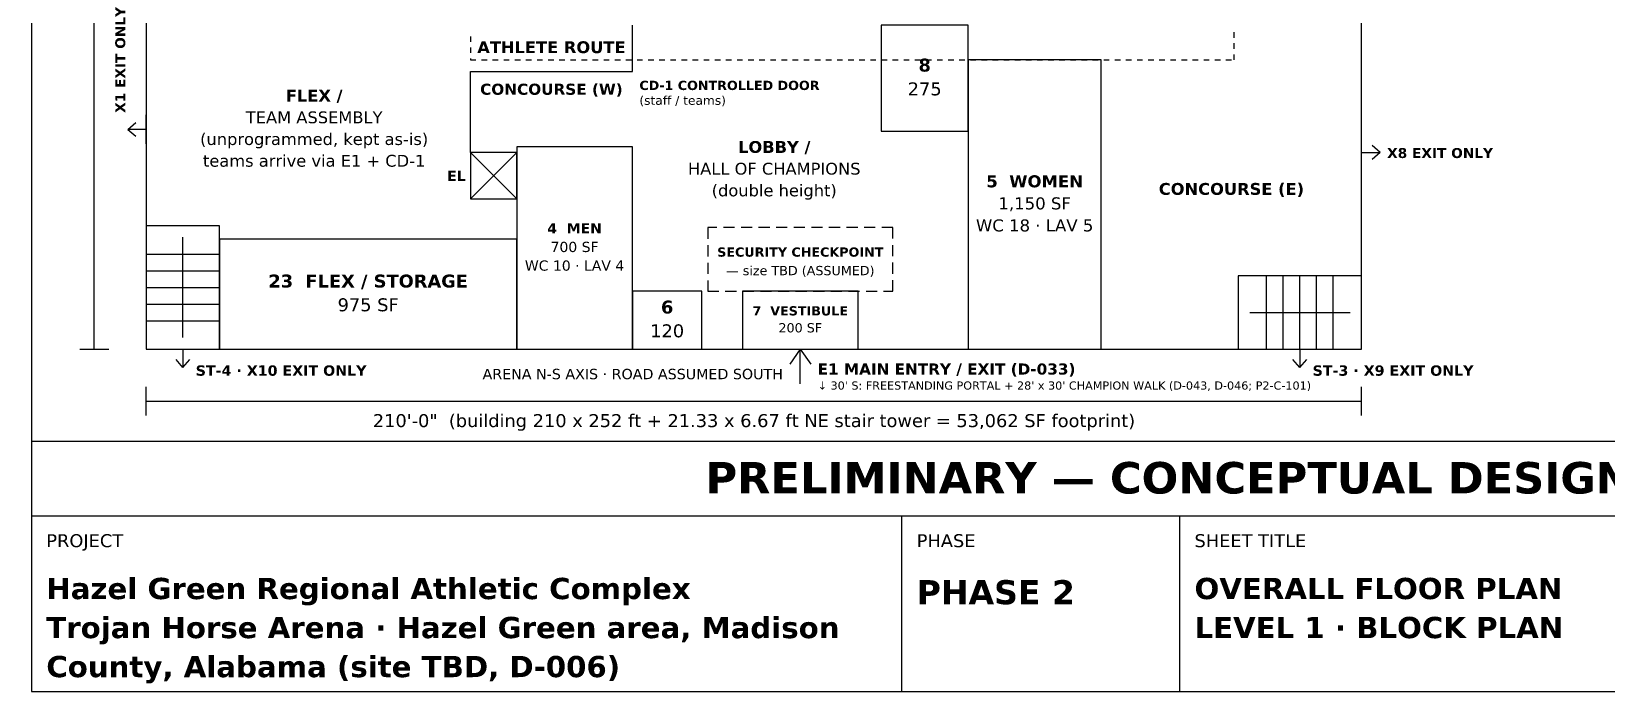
# Model space of a CAD drawing. Header units: inches. Extents: x 0.5 to 16.5, y 0.5 to 10.5.
# Drawn here: x 0.5 to 9, y 0.5 to 4.07 of the extents above; entities that cross this region are included whole.
import ezdxf
from ezdxf.enums import TextEntityAlignment as Align

# ---------------------------------------------------------------- set-up
doc = ezdxf.new("R2010")
doc.units = ezdxf.units.IN
doc.header["$MEASUREMENT"] = 0
for name, color, linetype in [('A-ANNO-DIMS', 7, 'Continuous'), ('A-AREA-BLCK', 7, 'Continuous'), ('A-AREA-IDEN', 7, 'Continuous'), ('A-FLOR-STRS', 7, 'Continuous'), ('A-WALL-BLDG', 7, 'Continuous'), ('G-ANNO-TTLB', 7, 'Continuous')]:
    doc.layers.add(name, color=color, linetype=linetype)
doc.styles.add('KS-BOLD', font='DejaVuSans-Bold.ttf')
doc.styles.add('KS-REG', font='DejaVuSans.ttf')

msp = doc.modelspace()

# ---------------------------------------------------------------- linework, layer by layer
at = {"layer": 'A-ANNO-DIMS'}
for p, q in [((0.8388, 2.35), (0.8388, 10.225)), ((0.7606, 2.35), (0.9169, 2.35)), ((4.6513, 2.35), (4.595, 2.2688)), ((4.6513, 2.1625), (4.6513, 2.35)), ((4.6513, 2.35), (4.7075, 2.2688)), ((1.12, 1.9906), (1.12, 2.1469)), ((7.6825, 1.9906), (7.6825, 2.1469)), ((1.12, 2.0688), (7.6825, 2.0688))]:
    msp.add_line(p, q, dxfattribs=at)
at = {"layer": 'A-AREA-BLCK'}
for p, q in [((2.87, 3.4125), (2.87, 3.85)), ((2.87, 3.85), (3.745, 3.85))]:
    msp.add_line(p, q, dxfattribs=at)
for points in [[(5.0888, 3.5272), (5.5575, 3.5272), (5.5575, 4.1), (5.0888, 4.1)], [(5.5575, 2.35), (6.2763, 2.35), (6.2763, 3.9125), (5.5575, 3.9125)], [(3.12, 2.35), (3.745, 2.35), (3.745, 3.4438), (3.12, 3.4438)], [(1.5158, 2.35), (3.12, 2.35), (3.12, 2.9438), (1.5158, 2.9438)], [(3.745, 2.35), (4.12, 2.35), (4.12, 2.6625), (3.745, 2.6625)], [(4.3388, 2.35), (4.9638, 2.35), (4.9638, 2.6625), (4.3388, 2.6625)]]:
    msp.add_lwpolyline(points, close=True, dxfattribs=at)
at = {"layer": 'A-AREA-IDEN'}
for p, q in [((3.745, 3.85), (3.745, 4.1)), ((2.87, 4.04), (2.87, 4.01)), ((6.995, 4.0325), (6.995, 4.0625)), ((6.995, 3.9725), (6.995, 4.0025)), ((2.87, 3.98), (2.87, 3.95)), ((2.87, 3.92), (2.87, 3.9125)), ((2.87, 3.9125), (2.9, 3.9125)), ((2.93, 3.9125), (2.96, 3.9125)), ((2.99, 3.9125), (3.02, 3.9125)), ((3.05, 3.9125), (3.08, 3.9125)), ((3.11, 3.9125), (3.14, 3.9125)), ((3.17, 3.9125), (3.2, 3.9125)), ((3.23, 3.9125), (3.26, 3.9125)), ((3.29, 3.9125), (3.32, 3.9125)), ((3.35, 3.9125), (3.38, 3.9125)), ((3.41, 3.9125), (3.44, 3.9125)), ((3.47, 3.9125), (3.5, 3.9125)), ((3.53, 3.9125), (3.56, 3.9125)), ((3.59, 3.9125), (3.62, 3.9125)), ((3.65, 3.9125), (3.68, 3.9125)), ((3.71, 3.9125), (3.74, 3.9125)), ((3.77, 3.9125), (3.8, 3.9125)), ((3.83, 3.9125), (3.86, 3.9125)), ((3.89, 3.9125), (3.92, 3.9125)), ((3.95, 3.9125), (3.98, 3.9125)), ((4.01, 3.9125), (4.04, 3.9125)), ((4.07, 3.9125), (4.1, 3.9125)), ((4.13, 3.9125), (4.16, 3.9125)), ((4.19, 3.9125), (4.22, 3.9125)), ((4.25, 3.9125), (4.28, 3.9125)), ((4.31, 3.9125), (4.34, 3.9125)), ((4.37, 3.9125), (4.4, 3.9125)), ((4.43, 3.9125), (4.46, 3.9125)), ((4.49, 3.9125), (4.52, 3.9125)), ((4.55, 3.9125), (4.58, 3.9125)), ((4.61, 3.9125), (4.64, 3.9125)), ((4.67, 3.9125), (4.7, 3.9125)), ((4.73, 3.9125), (4.76, 3.9125)), ((4.79, 3.9125), (4.82, 3.9125)), ((4.85, 3.9125), (4.88, 3.9125)), ((4.91, 3.9125), (4.94, 3.9125)), ((4.97, 3.9125), (5, 3.9125)), ((5.03, 3.9125), (5.06, 3.9125)), ((5.09, 3.9125), (5.12, 3.9125)), ((5.15, 3.9125), (5.18, 3.9125)), ((5.21, 3.9125), (5.24, 3.9125)), ((5.27, 3.9125), (5.3, 3.9125)), ((5.33, 3.9125), (5.36, 3.9125)), ((5.39, 3.9125), (5.42, 3.9125)), ((5.45, 3.9125), (5.48, 3.9125)), ((5.51, 3.9125), (5.54, 3.9125)), ((5.57, 3.9125), (5.6, 3.9125)), ((5.63, 3.9125), (5.66, 3.9125)), ((5.69, 3.9125), (5.72, 3.9125)), ((5.75, 3.9125), (5.78, 3.9125)), ((5.81, 3.9125), (5.84, 3.9125)), ((5.87, 3.9125), (5.9, 3.9125)), ((5.93, 3.9125), (5.96, 3.9125)), ((5.99, 3.9125), (6.02, 3.9125)), ((6.05, 3.9125), (6.08, 3.9125)), ((6.11, 3.9125), (6.14, 3.9125)), ((6.17, 3.9125), (6.2, 3.9125)), ((6.23, 3.9125), (6.26, 3.9125)), ((6.29, 3.9125), (6.32, 3.9125)), ((6.35, 3.9125), (6.38, 3.9125)), ((6.41, 3.9125), (6.44, 3.9125)), ((6.47, 3.9125), (6.5, 3.9125)), ((6.53, 3.9125), (6.56, 3.9125)), ((6.59, 3.9125), (6.62, 3.9125)), ((6.65, 3.9125), (6.68, 3.9125)), ((6.71, 3.9125), (6.74, 3.9125)), ((6.77, 3.9125), (6.8, 3.9125)), ((6.83, 3.9125), (6.86, 3.9125)), ((6.89, 3.9125), (6.92, 3.9125)), ((6.95, 3.9125), (6.98, 3.9125)), ((6.995, 3.9125), (6.995, 3.9425)), ((1.02, 3.5375), (1.0638, 3.575)), ((1.12, 3.4594), (1.12, 3.6156)), ((1.12, 3.5375), (1.02, 3.5375)), ((1.02, 3.5375), (1.0638, 3.5)), ((7.6825, 3.3344), (7.6825, 3.4906)), ((7.6825, 3.4125), (7.7825, 3.4125)), ((7.7825, 3.4125), (7.7388, 3.45)), ((7.7825, 3.4125), (7.7388, 3.375)), ((4.2012, 3.0063), (4.1513, 3.0063)), ((4.1513, 3.0063), (4.1513, 2.9463)), ((4.2963, 3.0063), (4.2363, 3.0063)), ((4.3913, 3.0063), (4.3313, 3.0063)), ((4.4863, 3.0063), (4.4263, 3.0063)), ((4.5812, 3.0063), (4.5213, 3.0063)), ((4.6763, 3.0063), (4.6162, 3.0063)), ((4.7713, 3.0063), (4.7112, 3.0063)), ((4.8662, 3.0063), (4.8063, 3.0063)), ((4.9612, 3.0063), (4.9013, 3.0063)), ((5.0563, 3.0063), (4.9962, 3.0063)), ((5.1513, 3.0063), (5.0913, 3.0063)), ((5.1513, 2.9475), (5.1513, 3.0063)), ((4.1513, 2.9112), (4.1513, 2.8513)), ((5.1513, 2.8525), (5.1513, 2.9125)), ((4.1513, 2.8163), (4.1513, 2.7563)), ((5.1513, 2.7575), (5.1513, 2.8175)), ((5.1513, 2.6625), (5.1513, 2.7225)), ((4.1513, 2.7212), (4.1513, 2.6625)), ((4.1513, 2.6625), (4.2112, 2.6625)), ((4.2462, 2.6625), (4.3063, 2.6625)), ((4.3413, 2.6625), (4.4013, 2.6625)), ((4.4363, 2.6625), (4.4962, 2.6625)), ((4.5312, 2.6625), (4.5913, 2.6625)), ((4.6262, 2.6625), (4.6863, 2.6625)), ((4.7213, 2.6625), (4.7812, 2.6625)), ((4.8163, 2.6625), (4.8762, 2.6625)), ((4.9112, 2.6625), (4.9712, 2.6625)), ((5.0062, 2.6625), (5.0663, 2.6625)), ((5.1013, 2.6625), (5.1513, 2.6625)), ((1.2398, 2.35), (1.396, 2.35)), ((1.3179, 2.35), (1.3179, 2.25)), ((7.271, 2.35), (7.4273, 2.35)), ((7.3492, 2.35), (7.3492, 2.25)), ((1.3179, 2.25), (1.2804, 2.2938)), ((1.3179, 2.25), (1.3554, 2.2938)), ((7.3492, 2.25), (7.3117, 2.2938)), ((7.3492, 2.25), (7.3867, 2.2938))]:
    msp.add_line(p, q, dxfattribs=at)
at = {"layer": 'A-FLOR-STRS'}
for p, q in [((2.87, 3.1625), (3.12, 3.4125)), ((2.87, 3.4125), (3.12, 3.1625)), ((1.3179, 2.4125), (1.3179, 2.9542)), ((1.12, 2.8639), (1.5158, 2.8639)), ((1.12, 2.7736), (1.5158, 2.7736)), ((7.1686, 2.35), (7.1686, 2.7458)), ((7.2589, 2.35), (7.2589, 2.7458)), ((7.3492, 2.35), (7.3492, 2.7458)), ((7.4394, 2.35), (7.4394, 2.7458)), ((7.5297, 2.35), (7.5297, 2.7458)), ((1.12, 2.6833), (1.5158, 2.6833)), ((1.12, 2.5931), (1.5158, 2.5931)), ((1.12, 2.5028), (1.5158, 2.5028)), ((7.0783, 2.5479), (7.62, 2.5479))]:
    msp.add_line(p, q, dxfattribs=at)
for points in [[(2.87, 3.1625), (3.12, 3.1625), (3.12, 3.4125), (2.87, 3.4125)], [(1.12, 2.35), (1.5158, 2.35), (1.5158, 3.0167), (1.12, 3.0167)], [(7.0158, 2.35), (7.6825, 2.35), (7.6825, 2.7458), (7.0158, 2.7458)]]:
    msp.add_lwpolyline(points, close=True, dxfattribs=at)
at = {"layer": 'A-WALL-BLDG'}
for p, q in [((7.6825, 2.35), (7.6825, 10.4333)), ((1.12, 10.225), (1.12, 2.35)), ((1.12, 2.35), (7.6825, 2.35))]:
    msp.add_line(p, q, dxfattribs=at)
at = {"layer": 'G-ANNO-TTLB'}
for p, q in [((0.5, 1.45), (16.5, 1.45)), ((5.2, 0.5), (5.2, 1.45)), ((6.7, 0.5), (6.7, 1.45))]:
    msp.add_line(p, q, dxfattribs=at)
for points in [[(0.5, 0.5), (16.5, 0.5), (16.5, 10.5), (0.5, 10.5)], [(0.5, 1.45), (16.5, 1.45), (16.5, 1.85), (0.5, 1.85)]]:
    msp.add_lwpolyline(points, close=True, dxfattribs=at)

# ---------------------------------------------------------------- texts
at = {"layer": 'A-ANNO-DIMS', "style": 'KS-REG'}
msp.add_text('210\'-0"  (building 210 x 252 ft + 21.33 x 6.67 ft NE stair tower = 53,062 SF footprint)', height=0.07, dxfattribs=at).set_placement((4.4013, 1.9287), align=Align.CENTER)
at = {"layer": 'A-AREA-IDEN', "style": 'KS-BOLD'}
msp.add_text('X1 EXIT ONLY', height=0.054, rotation=90, dxfattribs=at).set_placement((1.0063, 3.9125), align=Align.CENTER)
at = {"layer": 'A-AREA-IDEN'}
for s, height, style, p in [('ATHLETE ROUTE', 0.064, 'KS-BOLD', (3.3075, 3.9492)), ('8', 0.07, 'KS-BOLD', (5.3231, 3.8495)), ('FLEX /', 0.064, 'KS-BOLD', (2.0263, 3.6877)), ('CONCOURSE (W)', 0.06, 'KS-BOLD', (3.3075, 3.7242)), ('275', 0.07, 'KS-REG', (5.3231, 3.7212)), ('TEAM ASSEMBLY', 0.064, 'KS-REG', (2.0263, 3.5704)), ('(unprogrammed, kept as-is)', 0.064, 'KS-REG', (2.0263, 3.453)), ('teams arrive via E1 + CD-1', 0.064, 'KS-REG', (2.0263, 3.3357)), ('LOBBY /', 0.064, 'KS-BOLD', (4.5106, 3.4103)), ('HALL OF CHAMPIONS', 0.064, 'KS-REG', (4.5106, 3.2929)), ('(double height)', 0.064, 'KS-REG', (4.5106, 3.1756)), ('5  WOMEN', 0.065, 'KS-BOLD', (5.9169, 3.2242)), ('CONCOURSE (E)', 0.064, 'KS-BOLD', (6.9794, 3.1836)), ('1,150 SF', 0.065, 'KS-REG', (5.9169, 3.105)), ('4  MEN', 0.055, 'KS-BOLD', (3.4325, 2.9755)), ('WC 18 · LAV 5', 0.065, 'KS-REG', (5.9169, 2.9859)), ('700 SF', 0.055, 'KS-REG', (3.4325, 2.8747)), ('SECURITY CHECKPOINT', 0.05, 'KS-BOLD', (4.6513, 2.8494)), ('WC 10 · LAV 4', 0.055, 'KS-REG', (3.4325, 2.7739)), ('23  FLEX / STORAGE', 0.07, 'KS-BOLD', (2.3179, 2.6828)), ('— size TBD (ASSUMED)', 0.05, 'KS-REG', (4.6513, 2.7494)), ('975 SF', 0.07, 'KS-REG', (2.3179, 2.5545)), ('6', 0.07, 'KS-BOLD', (3.9325, 2.5422)), ('7  VESTIBULE', 0.05, 'KS-BOLD', (4.6513, 2.5319)), ('120', 0.07, 'KS-REG', (3.9325, 2.4139)), ('200 SF', 0.05, 'KS-REG', (4.6513, 2.4403))]:
    msp.add_text(s, height=height, dxfattribs=dict(at, style=style)).set_placement(p, align=Align.CENTER)
for s, height, style, p in [('CD-1 CONTROLLED DOOR', 0.05, 'KS-BOLD', (3.7825, 3.75)), ('(staff / teams)', 0.048, 'KS-REG', (3.7825, 3.67)), ('X8 EXIT ONLY', 0.054, 'KS-BOLD', (7.82, 3.3825)), ('ST-4 · X10 EXIT ONLY', 0.056, 'KS-BOLD', (1.3867, 2.2063)), ('E1 MAIN ENTRY / EXIT (D-033)', 0.06, 'KS-BOLD', (4.745, 2.2125)), ('ST-3 · X9 EXIT ONLY', 0.056, 'KS-BOLD', (7.4179, 2.2063)), ("↓ 30' S: FREESTANDING PORTAL + 28' x 30' CHAMPION WALK (D-043, D-046; P2-C-101)", 0.044, 'KS-REG', (4.745, 2.1313))]:
    msp.add_text(s, height=height, dxfattribs=dict(at, style=style)).set_placement(p)
for s, style, p in [('EL', 'KS-BOLD', (2.845, 3.2575)), ('ARENA N-S AXIS · ROAD ASSUMED SOUTH', 'KS-REG', (4.5575, 2.1875))]:
    msp.add_text(s, height=0.056, dxfattribs=dict(at, style=style)).set_placement(p, align=Align.RIGHT)
at = {"layer": 'G-ANNO-TTLB', "style": 'KS-BOLD'}
msp.add_text('PRELIMINARY — CONCEPTUAL DESIGN — NOT FOR CONSTRUCTION', height=0.17, dxfattribs=at).set_placement((8.5, 1.57), align=Align.CENTER)
at = {"layer": 'G-ANNO-TTLB'}
for s, height, style, p in [('PROJECT', 0.07, 'KS-REG', (0.58, 1.28)), ('PHASE', 0.07, 'KS-REG', (5.28, 1.28)), ('SHEET TITLE', 0.07, 'KS-REG', (6.78, 1.28)), ('Hazel Green Regional Athletic Complex', 0.115, 'KS-BOLD', (0.58, 0.9992)), ('OVERALL FLOOR PLAN', 0.115, 'KS-BOLD', (6.78, 0.9992)), ('PHASE 2', 0.13, 'KS-BOLD', (5.28, 0.9717)), ('Trojan Horse Arena · Hazel Green area, Madison', 0.115, 'KS-BOLD', (0.58, 0.7883)), ('LEVEL 1 · BLOCK PLAN', 0.115, 'KS-BOLD', (6.78, 0.7883)), ('County, Alabama (site TBD, D-006)', 0.115, 'KS-BOLD', (0.58, 0.5775))]:
    msp.add_text(s, height=height, dxfattribs=dict(at, style=style)).set_placement(p)

doc.saveas('drawing.dxf')
